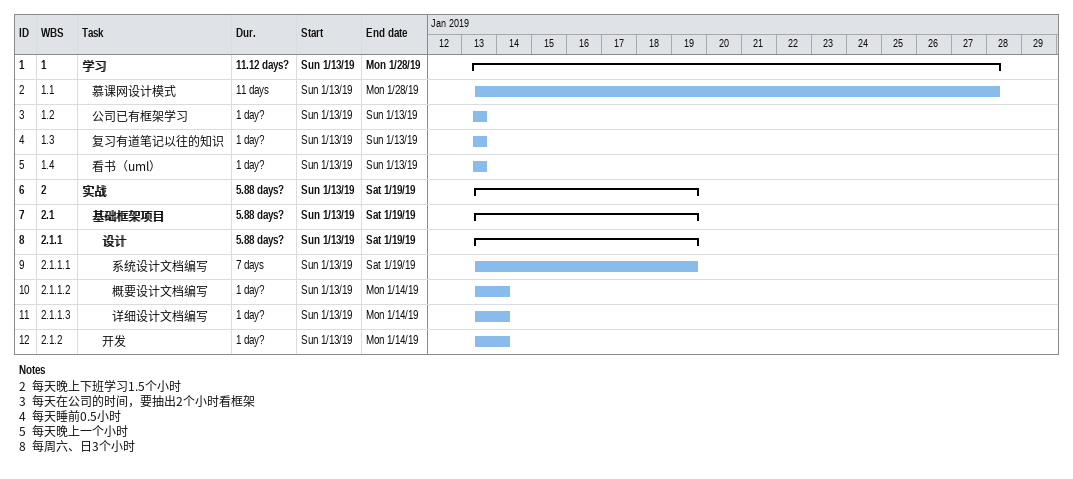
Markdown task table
| ID | WBS | Task | Duration | Start | Finish |
|---|---|---|---|---|---|
| 1 | 1 | **学习** | 11.12d? | 2019-01-13 | 2019-01-28 |
| 2 | 1.1 | 慕课网设计模式 | 11d | 2019-01-13 | 2019-01-28 |
| 3 | 1.2 | 公司已有框架学习 | 1d? | 2019-01-13 | 2019-01-13 |
| 4 | 1.3 | 复习有道笔记以往的知识 | 1d? | 2019-01-13 | 2019-01-13 |
| 5 | 1.4 | 看书（uml） | 1d? | 2019-01-13 | 2019-01-13 |
| 6 | 2 | **实战** | 5.88d? | 2019-01-13 | 2019-01-19 |
| 7 | 2.1 | **基础框架项目** | 5.88d? | 2019-01-13 | 2019-01-19 |
| 8 | 2.1.1 | **设计** | 5.88d? | 2019-01-13 | 2019-01-19 |
| 9 | 2.1.1.1 | 系统设计文档编写 | 7d | 2019-01-13 | 2019-01-19 |
| 10 | 2.1.1.2 | 概要设计文档编写 | 1d? | 2019-01-13 | 2019-01-14 |
| 11 | 2.1.1.3 | 详细设计文档编写 | 1d? | 2019-01-13 | 2019-01-14 |
| 12 | 2.1.2 | 开发 | 1d? | 2019-01-13 | 2019-01-14 |

Notes
- 2: 每天晚上下班学习1.5个小时
- 3: 每天在公司的时间，要抽出2个小时看框架
- 4: 每天睡前0.5小时
- 5: 每天晚上一个小时
- 8: 每周六、日3个小时
